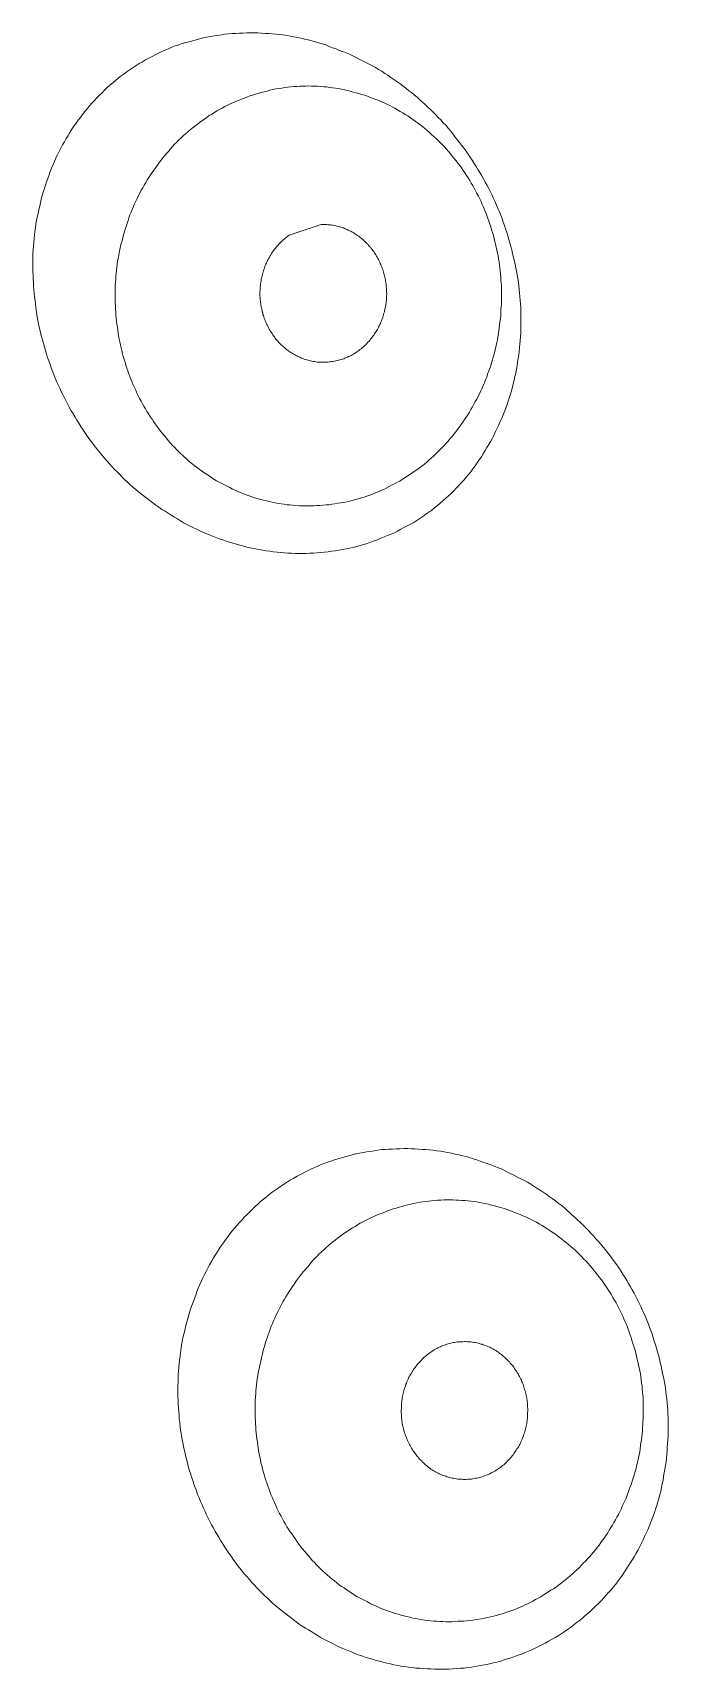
# Model space of a CAD drawing. Extents: x -5208 to -4788, y -2139 to -1842.
# Drawn here: x -4997.1 to -4992.46, y -2039.41 to -2027.47 of the extents above; entities that cross this region are included whole.
import ezdxf

# ---------------------------------------------------------------- set-up
doc = ezdxf.new("R2010")
doc.units = 0
doc.header["$LTSCALE"] = 7
doc.layers.add('Trimetric', color=7, linetype='CONTINUOUS')

msp = doc.modelspace()

# ---------------------------------------------------------------- linework, layer by layer
at = {"layer": 'Trimetric', "color": 0, "linetype": 'Continuous', "lineweight": 18}
for points in [[(-4995.669, -2027.477), (-4995.643, -2027.476), (-4995.616, -2027.474), (-4995.589, -2027.473), (-4995.563, -2027.472), (-4995.536, -2027.471), (-4995.51, -2027.47), (-4995.483, -2027.47), (-4995.456, -2027.471), (-4995.43, -2027.473), (-4995.403, -2027.474), (-4995.377, -2027.476), (-4995.35, -2027.478), (-4995.324, -2027.479), (-4995.297, -2027.483), (-4995.271, -2027.486), (-4995.244, -2027.49), (-4995.218, -2027.494), (-4995.192, -2027.499), (-4995.166, -2027.505), (-4995.14, -2027.51), (-4995.114, -2027.516), (-4995.088, -2027.522), (-4995.062, -2027.529), (-4995.036, -2027.536), (-4995.011, -2027.543), (-4994.985, -2027.551), (-4994.96, -2027.559), (-4994.935, -2027.569), (-4994.91, -2027.579), (-4994.885, -2027.588), (-4994.861, -2027.598), (-4994.836, -2027.607), (-4994.811, -2027.617), (-4994.786, -2027.627), (-4994.762, -2027.639), (-4994.739, -2027.651), (-4994.715, -2027.663), (-4994.691, -2027.675), (-4994.667, -2027.686), (-4994.643, -2027.698), (-4994.62, -2027.711), (-4994.597, -2027.724), (-4994.574, -2027.738), (-4994.551, -2027.751), (-4994.528, -2027.766), (-4994.506, -2027.78), (-4994.484, -2027.795), (-4994.462, -2027.81), (-4994.44, -2027.826), (-4994.419, -2027.841), (-4994.397, -2027.857), (-4994.376, -2027.873), (-4994.355, -2027.89), (-4994.334, -2027.906), (-4994.314, -2027.923), (-4994.293, -2027.94), (-4994.273, -2027.958), (-4994.253, -2027.975), (-4994.234, -2027.993), (-4994.214, -2028.012), (-4994.195, -2028.03), (-4994.176, -2028.049), (-4994.157, -2028.068), (-4994.139, -2028.087), (-4994.12, -2028.106), (-4994.102, -2028.126), (-4994.084, -2028.145), (-4994.067, -2028.166), (-4994.05, -2028.186), (-4994.033, -2028.207), (-4994.017, -2028.228), (-4994.001, -2028.249), (-4993.984, -2028.27), (-4993.968, -2028.291), (-4993.952, -2028.312), (-4993.935, -2028.333), (-4993.921, -2028.356), (-4993.906, -2028.378), (-4993.892, -2028.4), (-4993.877, -2028.423), (-4993.863, -2028.445), (-4993.849, -2028.467), (-4993.834, -2028.49), (-4993.821, -2028.513), (-4993.808, -2028.536), (-4993.795, -2028.559), (-4993.782, -2028.583), (-4993.77, -2028.607), (-4993.758, -2028.63), (-4993.746, -2028.654), (-4993.735, -2028.678), (-4993.724, -2028.703), (-4993.713, -2028.727), (-4993.703, -2028.751), (-4993.692, -2028.776), (-4993.683, -2028.801), (-4993.673, -2028.826), (-4993.664, -2028.851), (-4993.656, -2028.876), (-4993.648, -2028.901), (-4993.639, -2028.927), (-4993.631, -2028.952), (-4993.623, -2028.977), (-4993.615, -2029.003), (-4993.608, -2029.028), (-4993.602, -2029.054), (-4993.596, -2029.08), (-4993.59, -2029.106), (-4993.584, -2029.132), (-4993.578, -2029.158), (-4993.572, -2029.184), (-4993.567, -2029.21), (-4993.562, -2029.236), (-4993.558, -2029.263), (-4993.554, -2029.289), (-4993.551, -2029.316), (-4993.547, -2029.342), (-4993.545, -2029.369), (-4993.542, -2029.395), (-4993.54, -2029.422), (-4993.539, -2029.448), (-4993.537, -2029.475), (-4993.536, -2029.501), (-4993.535, -2029.528), (-4993.535, -2029.555), (-4993.535, -2029.581), (-4993.536, -2029.608), (-4993.536, -2029.635), (-4993.537, -2029.661), (-4993.539, -2029.688), (-4993.54, -2029.714), (-4993.542, -2029.741), (-4993.545, -2029.767), (-4993.548, -2029.794), (-4993.551, -2029.82), (-4993.555, -2029.847), (-4993.559, -2029.873), (-4993.563, -2029.899), (-4993.568, -2029.926), (-4993.573, -2029.952), (-4993.579, -2029.978), (-4993.584, -2030.004), (-4993.591, -2030.03), (-4993.597, -2030.055), (-4993.604, -2030.081), (-4993.612, -2030.107), (-4993.62, -2030.132), (-4993.628, -2030.157), (-4993.636, -2030.183), (-4993.646, -2030.208), (-4993.655, -2030.233), (-4993.664, -2030.258), (-4993.675, -2030.282), (-4993.686, -2030.306), (-4993.697, -2030.33), (-4993.709, -2030.355), (-4993.72, -2030.379), (-4993.731, -2030.403), (-4993.743, -2030.427), (-4993.756, -2030.45), (-4993.77, -2030.473), (-4993.784, -2030.495), (-4993.797, -2030.518), (-4993.811, -2030.541), (-4993.824, -2030.564), (-4993.839, -2030.586), (-4993.854, -2030.608), (-4993.87, -2030.63), (-4993.886, -2030.651), (-4993.902, -2030.672), (-4993.919, -2030.693), (-4993.936, -2030.713), (-4993.953, -2030.733), (-4993.971, -2030.753), (-4993.989, -2030.773), (-4994.007, -2030.792), (-4994.026, -2030.811), (-4994.045, -2030.83), (-4994.064, -2030.849), (-4994.084, -2030.866), (-4994.104, -2030.884), (-4994.124, -2030.902), (-4994.145, -2030.919), (-4994.165, -2030.935), (-4994.186, -2030.952), (-4994.207, -2030.968), (-4994.229, -2030.983), (-4994.251, -2030.999), (-4994.273, -2031.013), (-4994.295, -2031.028), (-4994.318, -2031.042), (-4994.341, -2031.055), (-4994.365, -2031.067), (-4994.389, -2031.08), (-4994.412, -2031.092), (-4994.436, -2031.105), (-4994.459, -2031.117), (-4994.483, -2031.128), (-4994.508, -2031.138), (-4994.533, -2031.148), (-4994.557, -2031.158), (-4994.582, -2031.168), (-4994.607, -2031.177), (-4994.632, -2031.187), (-4994.657, -2031.195), (-4994.683, -2031.203), (-4994.708, -2031.211), (-4994.734, -2031.217), (-4994.76, -2031.224), (-4994.786, -2031.23), (-4994.812, -2031.235), (-4994.838, -2031.24), (-4994.864, -2031.245), (-4994.89, -2031.25), (-4994.917, -2031.253), (-4994.943, -2031.257), (-4994.97, -2031.26), (-4994.996, -2031.262), (-4995.023, -2031.264), (-4995.049, -2031.266), (-4995.076, -2031.267), (-4995.103, -2031.268), (-4995.129, -2031.268), (-4995.156, -2031.269), (-4995.182, -2031.268), (-4995.209, -2031.267), (-4995.236, -2031.266), (-4995.262, -2031.264), (-4995.289, -2031.262), (-4995.315, -2031.259), (-4995.342, -2031.256), (-4995.368, -2031.253), (-4995.395, -2031.249), (-4995.421, -2031.245), (-4995.447, -2031.24), (-4995.473, -2031.235), (-4995.499, -2031.23), (-4995.525, -2031.224), (-4995.551, -2031.217), (-4995.577, -2031.211), (-4995.603, -2031.204), (-4995.628, -2031.197), (-4995.654, -2031.189), (-4995.679, -2031.181), (-4995.704, -2031.172), (-4995.73, -2031.164), (-4995.755, -2031.155), (-4995.78, -2031.145), (-4995.804, -2031.135), (-4995.829, -2031.125), (-4995.853, -2031.115), (-4995.878, -2031.104), (-4995.902, -2031.092), (-4995.926, -2031.081), (-4995.95, -2031.069), (-4995.973, -2031.057), (-4995.997, -2031.044), (-4996.02, -2031.031), (-4996.043, -2031.017), (-4996.065, -2031.003), (-4996.088, -2030.989), (-4996.111, -2030.975), (-4996.133, -2030.961), (-4996.156, -2030.947), (-4996.178, -2030.932), (-4996.199, -2030.916), (-4996.221, -2030.9), (-4996.242, -2030.884), (-4996.263, -2030.868), (-4996.284, -2030.852), (-4996.305, -2030.836), (-4996.326, -2030.819), (-4996.347, -2030.802), (-4996.367, -2030.784), (-4996.387, -2030.767), (-4996.406, -2030.749), (-4996.426, -2030.731), (-4996.445, -2030.712), (-4996.464, -2030.693), (-4996.482, -2030.674), (-4996.501, -2030.655), (-4996.519, -2030.636), (-4996.537, -2030.616), (-4996.555, -2030.596), (-4996.572, -2030.576), (-4996.59, -2030.556), (-4996.607, -2030.535), (-4996.623, -2030.514), (-4996.64, -2030.494), (-4996.656, -2030.473), (-4996.672, -2030.451), (-4996.688, -2030.43), (-4996.703, -2030.408), (-4996.718, -2030.386), (-4996.733, -2030.364), (-4996.748, -2030.342), (-4996.762, -2030.319), (-4996.776, -2030.297), (-4996.79, -2030.274), (-4996.804, -2030.251), (-4996.817, -2030.228), (-4996.83, -2030.205), (-4996.843, -2030.181), (-4996.855, -2030.158), (-4996.867, -2030.134), (-4996.879, -2030.11), (-4996.891, -2030.086), (-4996.902, -2030.062), (-4996.913, -2030.038), (-4996.924, -2030.013), (-4996.934, -2029.989), (-4996.944, -2029.964), (-4996.954, -2029.939), (-4996.963, -2029.914), (-4996.972, -2029.889), (-4996.981, -2029.864), (-4996.99, -2029.839), (-4996.998, -2029.814), (-4997.006, -2029.788), (-4997.014, -2029.763), (-4997.021, -2029.737), (-4997.028, -2029.711), (-4997.035, -2029.686), (-4997.041, -2029.66), (-4997.047, -2029.634), (-4997.053, -2029.608), (-4997.058, -2029.582), (-4997.063, -2029.556), (-4997.068, -2029.529), (-4997.071, -2029.503), (-4997.075, -2029.477), (-4997.078, -2029.45), (-4997.082, -2029.424), (-4997.086, -2029.397), (-4997.089, -2029.371), (-4997.091, -2029.344), (-4997.093, -2029.318), (-4997.094, -2029.291), (-4997.095, -2029.265), (-4997.096, -2029.238), (-4997.098, -2029.211), (-4997.099, -2029.185), (-4997.099, -2029.158), (-4997.098, -2029.131), (-4997.098, -2029.105), (-4997.097, -2029.078), (-4997.095, -2029.052), (-4997.093, -2029.025), (-4997.091, -2028.999), (-4997.089, -2028.972), (-4997.086, -2028.945), (-4997.083, -2028.919), (-4997.079, -2028.893), (-4997.075, -2028.866), (-4997.071, -2028.84), (-4997.066, -2028.814), (-4997.06, -2028.788), (-4997.054, -2028.762), (-4997.048, -2028.736), (-4997.042, -2028.71), (-4997.036, -2028.684), (-4997.029, -2028.658), (-4997.022, -2028.633), (-4997.014, -2028.607), (-4997.005, -2028.582), (-4996.997, -2028.557), (-4996.988, -2028.532), (-4996.979, -2028.507), (-4996.971, -2028.481), (-4996.961, -2028.457), (-4996.95, -2028.432), (-4996.94, -2028.408), (-4996.929, -2028.383), (-4996.917, -2028.36), (-4996.905, -2028.336), (-4996.893, -2028.312), (-4996.881, -2028.288), (-4996.868, -2028.265), (-4996.855, -2028.242), (-4996.841, -2028.219), (-4996.827, -2028.197), (-4996.813, -2028.174), (-4996.798, -2028.152), (-4996.782, -2028.13), (-4996.767, -2028.108), (-4996.751, -2028.087), (-4996.735, -2028.066), (-4996.718, -2028.045), (-4996.702, -2028.024), (-4996.684, -2028.004), (-4996.667, -2027.984), (-4996.649, -2027.964), (-4996.631, -2027.945), (-4996.612, -2027.926), (-4996.593, -2027.907), (-4996.574, -2027.888), (-4996.555, -2027.87), (-4996.535, -2027.852), (-4996.515, -2027.835), (-4996.495, -2027.818), (-4996.474, -2027.801), (-4996.453, -2027.785), (-4996.431, -2027.769), (-4996.41, -2027.753), (-4996.388, -2027.738), (-4996.366, -2027.723), (-4996.343, -2027.709), (-4996.321, -2027.694), (-4996.298, -2027.681), (-4996.275, -2027.668), (-4996.252, -2027.654), (-4996.228, -2027.642), (-4996.204, -2027.63), (-4996.18, -2027.618), (-4996.156, -2027.607), (-4996.132, -2027.596), (-4996.107, -2027.586), (-4996.083, -2027.576), (-4996.058, -2027.566), (-4996.033, -2027.557), (-4996.008, -2027.549), (-4995.982, -2027.542), (-4995.956, -2027.535), (-4995.93, -2027.528), (-4995.905, -2027.521), (-4995.879, -2027.514), (-4995.853, -2027.507), (-4995.827, -2027.501), (-4995.801, -2027.497), (-4995.775, -2027.493), (-4995.748, -2027.489), (-4995.722, -2027.485), (-4995.696, -2027.481)], [(-4995.089, -2030.922), (-4995.111, -2030.922), (-4995.133, -2030.921), (-4995.155, -2030.92), (-4995.177, -2030.919), (-4995.199, -2030.917), (-4995.221, -2030.915), (-4995.242, -2030.913), (-4995.264, -2030.91), (-4995.286, -2030.907), (-4995.307, -2030.903), (-4995.329, -2030.899), (-4995.35, -2030.895), (-4995.372, -2030.89), (-4995.393, -2030.885), (-4995.414, -2030.88), (-4995.436, -2030.875), (-4995.457, -2030.868), (-4995.478, -2030.862), (-4995.499, -2030.856), (-4995.519, -2030.848), (-4995.54, -2030.841), (-4995.56, -2030.833), (-4995.581, -2030.825), (-4995.601, -2030.817), (-4995.621, -2030.808), (-4995.641, -2030.799), (-4995.66, -2030.788), (-4995.68, -2030.778), (-4995.699, -2030.768), (-4995.719, -2030.758), (-4995.738, -2030.748), (-4995.757, -2030.738), (-4995.776, -2030.726), (-4995.794, -2030.714), (-4995.812, -2030.702), (-4995.831, -2030.69), (-4995.849, -2030.678), (-4995.868, -2030.666), (-4995.885, -2030.653), (-4995.903, -2030.64), (-4995.92, -2030.626), (-4995.937, -2030.613), (-4995.954, -2030.599), (-4995.971, -2030.584), (-4995.987, -2030.57), (-4996.003, -2030.555), (-4996.019, -2030.54), (-4996.035, -2030.525), (-4996.05, -2030.509), (-4996.065, -2030.493), (-4996.081, -2030.478), (-4996.095, -2030.461), (-4996.109, -2030.444), (-4996.123, -2030.427), (-4996.137, -2030.411), (-4996.151, -2030.394), (-4996.165, -2030.377), (-4996.179, -2030.36), (-4996.191, -2030.342), (-4996.204, -2030.324), (-4996.216, -2030.306), (-4996.228, -2030.288), (-4996.241, -2030.269), (-4996.253, -2030.251), (-4996.265, -2030.233), (-4996.276, -2030.214), (-4996.287, -2030.195), (-4996.298, -2030.176), (-4996.308, -2030.157), (-4996.319, -2030.137), (-4996.328, -2030.118), (-4996.338, -2030.098), (-4996.347, -2030.078), (-4996.356, -2030.058), (-4996.365, -2030.038), (-4996.374, -2030.018), (-4996.382, -2029.998), (-4996.39, -2029.977), (-4996.398, -2029.957), (-4996.405, -2029.936), (-4996.412, -2029.916), (-4996.419, -2029.895), (-4996.425, -2029.874), (-4996.432, -2029.853), (-4996.438, -2029.832), (-4996.444, -2029.811), (-4996.449, -2029.789), (-4996.454, -2029.768), (-4996.459, -2029.747), (-4996.464, -2029.725), (-4996.468, -2029.704), (-4996.472, -2029.682), (-4996.475, -2029.66), (-4996.478, -2029.639), (-4996.481, -2029.617), (-4996.484, -2029.595), (-4996.487, -2029.574), (-4996.49, -2029.552), (-4996.492, -2029.53), (-4996.493, -2029.508), (-4996.494, -2029.486), (-4996.495, -2029.464), (-4996.496, -2029.443), (-4996.497, -2029.421), (-4996.498, -2029.399), (-4996.498, -2029.377), (-4996.497, -2029.355), (-4996.497, -2029.333), (-4996.496, -2029.311), (-4996.495, -2029.289), (-4996.493, -2029.267), (-4996.492, -2029.246), (-4996.49, -2029.224), (-4996.487, -2029.202), (-4996.485, -2029.18), (-4996.482, -2029.158), (-4996.479, -2029.137), (-4996.475, -2029.115), (-4996.471, -2029.094), (-4996.467, -2029.072), (-4996.462, -2029.051), (-4996.457, -2029.029), (-4996.452, -2029.008), (-4996.447, -2028.987), (-4996.442, -2028.965), (-4996.437, -2028.944), (-4996.43, -2028.923), (-4996.423, -2028.902), (-4996.416, -2028.882), (-4996.409, -2028.861), (-4996.403, -2028.84), (-4996.396, -2028.819), (-4996.389, -2028.799), (-4996.38, -2028.778), (-4996.372, -2028.758), (-4996.364, -2028.738), (-4996.355, -2028.718), (-4996.346, -2028.698), (-4996.336, -2028.678), (-4996.326, -2028.658), (-4996.316, -2028.639), (-4996.306, -2028.619), (-4996.296, -2028.6), (-4996.285, -2028.581), (-4996.274, -2028.562), (-4996.263, -2028.543), (-4996.251, -2028.525), (-4996.238, -2028.507), (-4996.226, -2028.489), (-4996.214, -2028.471), (-4996.201, -2028.453), (-4996.189, -2028.435), (-4996.176, -2028.417), (-4996.162, -2028.4), (-4996.148, -2028.383), (-4996.134, -2028.366), (-4996.12, -2028.349), (-4996.106, -2028.333), (-4996.092, -2028.316), (-4996.078, -2028.299), (-4996.063, -2028.283), (-4996.047, -2028.268), (-4996.032, -2028.252), (-4996.016, -2028.237), (-4996, -2028.222), (-4995.984, -2028.207), (-4995.967, -2028.193), (-4995.95, -2028.179), (-4995.934, -2028.165), (-4995.916, -2028.151), (-4995.899, -2028.138), (-4995.882, -2028.125), (-4995.864, -2028.112), (-4995.846, -2028.099), (-4995.828, -2028.087), (-4995.81, -2028.074), (-4995.791, -2028.063), (-4995.772, -2028.052), (-4995.754, -2028.04), (-4995.735, -2028.029), (-4995.715, -2028.019), (-4995.696, -2028.008), (-4995.677, -2027.998), (-4995.657, -2027.989), (-4995.637, -2027.98), (-4995.617, -2027.971), (-4995.596, -2027.963), (-4995.576, -2027.955), (-4995.556, -2027.947), (-4995.535, -2027.939), (-4995.515, -2027.931), (-4995.494, -2027.924), (-4995.473, -2027.918), (-4995.452, -2027.912), (-4995.431, -2027.906), (-4995.41, -2027.901), (-4995.388, -2027.895), (-4995.367, -2027.889), (-4995.346, -2027.884), (-4995.324, -2027.88), (-4995.303, -2027.876), (-4995.281, -2027.873), (-4995.259, -2027.87), (-4995.238, -2027.867), (-4995.216, -2027.865), (-4995.194, -2027.863), (-4995.172, -2027.861), (-4995.15, -2027.86), (-4995.128, -2027.859), (-4995.107, -2027.859), (-4995.085, -2027.858), (-4995.063, -2027.859), (-4995.041, -2027.86), (-4995.019, -2027.86), (-4994.997, -2027.862), (-4994.975, -2027.864), (-4994.953, -2027.865), (-4994.932, -2027.868), (-4994.91, -2027.871), (-4994.888, -2027.874), (-4994.867, -2027.877), (-4994.845, -2027.881), (-4994.824, -2027.886), (-4994.802, -2027.89), (-4994.781, -2027.896), (-4994.76, -2027.902), (-4994.739, -2027.908), (-4994.718, -2027.914), (-4994.697, -2027.919), (-4994.675, -2027.925), (-4994.655, -2027.933), (-4994.635, -2027.941), (-4994.614, -2027.949), (-4994.594, -2027.957), (-4994.573, -2027.965), (-4994.553, -2027.973), (-4994.533, -2027.982), (-4994.513, -2027.991), (-4994.493, -2028.001), (-4994.474, -2028.011), (-4994.455, -2028.021), (-4994.435, -2028.032), (-4994.416, -2028.043), (-4994.398, -2028.054), (-4994.379, -2028.066), (-4994.36, -2028.077), (-4994.342, -2028.09), (-4994.324, -2028.102), (-4994.306, -2028.115), (-4994.289, -2028.128), (-4994.271, -2028.141), (-4994.254, -2028.154), (-4994.237, -2028.168), (-4994.22, -2028.182), (-4994.204, -2028.196), (-4994.187, -2028.211), (-4994.171, -2028.226), (-4994.155, -2028.241), (-4994.139, -2028.256), (-4994.124, -2028.271), (-4994.108, -2028.287), (-4994.093, -2028.303), (-4994.079, -2028.319), (-4994.064, -2028.336), (-4994.05, -2028.352), (-4994.036, -2028.369), (-4994.022, -2028.386), (-4994.008, -2028.403), (-4993.995, -2028.421), (-4993.982, -2028.438), (-4993.969, -2028.456), (-4993.957, -2028.474), (-4993.944, -2028.492), (-4993.932, -2028.511), (-4993.921, -2028.529), (-4993.909, -2028.548), (-4993.898, -2028.567), (-4993.887, -2028.585), (-4993.876, -2028.604), (-4993.866, -2028.624), (-4993.856, -2028.643), (-4993.846, -2028.663), (-4993.836, -2028.682), (-4993.826, -2028.702), (-4993.817, -2028.722), (-4993.809, -2028.742), (-4993.8, -2028.762), (-4993.792, -2028.783), (-4993.784, -2028.803), (-4993.777, -2028.824), (-4993.77, -2028.845), (-4993.763, -2028.865), (-4993.756, -2028.886), (-4993.75, -2028.907), (-4993.743, -2028.928), (-4993.736, -2028.949), (-4993.731, -2028.97), (-4993.726, -2028.992), (-4993.721, -2029.013), (-4993.716, -2029.034), (-4993.711, -2029.056), (-4993.707, -2029.077), (-4993.702, -2029.098), (-4993.698, -2029.12), (-4993.695, -2029.142), (-4993.692, -2029.163), (-4993.689, -2029.185), (-4993.686, -2029.207), (-4993.684, -2029.229), (-4993.682, -2029.25), (-4993.681, -2029.272), (-4993.679, -2029.294), (-4993.678, -2029.316), (-4993.677, -2029.338), (-4993.677, -2029.36), (-4993.676, -2029.382), (-4993.676, -2029.404), (-4993.677, -2029.426), (-4993.678, -2029.447), (-4993.68, -2029.469), (-4993.681, -2029.491), (-4993.682, -2029.513), (-4993.683, -2029.535), (-4993.685, -2029.557), (-4993.688, -2029.578), (-4993.691, -2029.6), (-4993.694, -2029.622), (-4993.697, -2029.644), (-4993.7, -2029.665), (-4993.703, -2029.687), (-4993.707, -2029.709), (-4993.711, -2029.73), (-4993.716, -2029.751), (-4993.721, -2029.773), (-4993.726, -2029.794), (-4993.731, -2029.815), (-4993.737, -2029.836), (-4993.743, -2029.857), (-4993.75, -2029.878), (-4993.756, -2029.899), (-4993.763, -2029.92), (-4993.771, -2029.941), (-4993.778, -2029.961), (-4993.785, -2029.982), (-4993.794, -2030.002), (-4993.802, -2030.023), (-4993.81, -2030.043), (-4993.819, -2030.063), (-4993.829, -2030.083), (-4993.838, -2030.103), (-4993.847, -2030.122), (-4993.857, -2030.142), (-4993.868, -2030.161), (-4993.878, -2030.18), (-4993.889, -2030.2), (-4993.9, -2030.218), (-4993.911, -2030.237), (-4993.923, -2030.256), (-4993.935, -2030.274), (-4993.947, -2030.292), (-4993.959, -2030.311), (-4993.972, -2030.328), (-4993.985, -2030.346), (-4993.997, -2030.364), (-4994.011, -2030.381), (-4994.025, -2030.398), (-4994.038, -2030.415), (-4994.053, -2030.432), (-4994.067, -2030.449), (-4994.082, -2030.465), (-4994.096, -2030.481), (-4994.112, -2030.497), (-4994.127, -2030.513), (-4994.142, -2030.528), (-4994.158, -2030.543), (-4994.174, -2030.558), (-4994.19, -2030.573), (-4994.207, -2030.588), (-4994.223, -2030.602), (-4994.24, -2030.616), (-4994.257, -2030.629), (-4994.275, -2030.643), (-4994.292, -2030.656), (-4994.31, -2030.669), (-4994.328, -2030.681), (-4994.347, -2030.693), (-4994.365, -2030.705), (-4994.384, -2030.717), (-4994.402, -2030.728), (-4994.42, -2030.74), (-4994.44, -2030.751), (-4994.459, -2030.761), (-4994.479, -2030.771), (-4994.498, -2030.781), (-4994.518, -2030.791), (-4994.537, -2030.801), (-4994.557, -2030.81), (-4994.577, -2030.819), (-4994.597, -2030.827), (-4994.618, -2030.835), (-4994.638, -2030.843), (-4994.659, -2030.85), (-4994.68, -2030.857), (-4994.701, -2030.863), (-4994.722, -2030.87), (-4994.743, -2030.876), (-4994.764, -2030.881), (-4994.785, -2030.886), (-4994.806, -2030.891), (-4994.828, -2030.896), (-4994.85, -2030.899), (-4994.871, -2030.902), (-4994.893, -2030.906), (-4994.915, -2030.909), (-4994.936, -2030.913), (-4994.958, -2030.915), (-4994.98, -2030.917), (-4995.002, -2030.918), (-4995.024, -2030.919), (-4995.045, -2030.92), (-4995.067, -2030.921)], [(-4994.553, -2035.618), (-4994.526, -2035.617), (-4994.499, -2035.615), (-4994.472, -2035.614), (-4994.445, -2035.613), (-4994.418, -2035.611), (-4994.391, -2035.61), (-4994.364, -2035.61), (-4994.337, -2035.612), (-4994.31, -2035.613), (-4994.283, -2035.615), (-4994.256, -2035.616), (-4994.229, -2035.618), (-4994.202, -2035.619), (-4994.175, -2035.623), (-4994.148, -2035.626), (-4994.121, -2035.63), (-4994.095, -2035.634), (-4994.068, -2035.639), (-4994.041, -2035.644), (-4994.015, -2035.65), (-4993.988, -2035.656), (-4993.962, -2035.662), (-4993.936, -2035.669), (-4993.91, -2035.676), (-4993.884, -2035.684), (-4993.858, -2035.692), (-4993.832, -2035.701), (-4993.807, -2035.711), (-4993.782, -2035.72), (-4993.756, -2035.73), (-4993.731, -2035.739), (-4993.706, -2035.749), (-4993.68, -2035.758), (-4993.656, -2035.77), (-4993.632, -2035.782), (-4993.608, -2035.794), (-4993.583, -2035.806), (-4993.559, -2035.818), (-4993.535, -2035.83), (-4993.511, -2035.843), (-4993.487, -2035.856), (-4993.464, -2035.87), (-4993.441, -2035.884), (-4993.418, -2035.898), (-4993.395, -2035.913), (-4993.372, -2035.928), (-4993.35, -2035.943), (-4993.328, -2035.959), (-4993.306, -2035.975), (-4993.284, -2035.991), (-4993.263, -2036.008), (-4993.242, -2036.024), (-4993.22, -2036.041), (-4993.2, -2036.059), (-4993.18, -2036.077), (-4993.16, -2036.095), (-4993.14, -2036.114), (-4993.12, -2036.132), (-4993.1, -2036.15), (-4993.08, -2036.168), (-4993.061, -2036.188), (-4993.043, -2036.208), (-4993.025, -2036.228), (-4993.006, -2036.248), (-4992.988, -2036.268), (-4992.97, -2036.288), (-4992.952, -2036.308), (-4992.934, -2036.329), (-4992.917, -2036.35), (-4992.901, -2036.371), (-4992.884, -2036.392), (-4992.868, -2036.414), (-4992.852, -2036.436), (-4992.836, -2036.458), (-4992.821, -2036.481), (-4992.806, -2036.503), (-4992.792, -2036.526), (-4992.777, -2036.549), (-4992.763, -2036.572), (-4992.749, -2036.595), (-4992.735, -2036.618), (-4992.722, -2036.642), (-4992.709, -2036.666), (-4992.697, -2036.69), (-4992.684, -2036.714), (-4992.672, -2036.738), (-4992.661, -2036.763), (-4992.649, -2036.787), (-4992.638, -2036.812), (-4992.627, -2036.837), (-4992.617, -2036.862), (-4992.607, -2036.887), (-4992.597, -2036.912), (-4992.587, -2036.937), (-4992.578, -2036.963), (-4992.57, -2036.989), (-4992.562, -2037.015), (-4992.554, -2037.041), (-4992.546, -2037.066), (-4992.538, -2037.092), (-4992.531, -2037.118), (-4992.523, -2037.144), (-4992.518, -2037.171), (-4992.512, -2037.197), (-4992.506, -2037.224), (-4992.501, -2037.25), (-4992.495, -2037.277), (-4992.49, -2037.303), (-4992.485, -2037.33), (-4992.481, -2037.357), (-4992.477, -2037.383), (-4992.474, -2037.41), (-4992.471, -2037.437), (-4992.468, -2037.464), (-4992.466, -2037.491), (-4992.464, -2037.518), (-4992.462, -2037.545), (-4992.461, -2037.572), (-4992.46, -2037.599), (-4992.46, -2037.626), (-4992.46, -2037.653), (-4992.46, -2037.681), (-4992.461, -2037.708), (-4992.463, -2037.735), (-4992.465, -2037.762), (-4992.467, -2037.789), (-4992.468, -2037.816), (-4992.47, -2037.843), (-4992.472, -2037.87), (-4992.476, -2037.896), (-4992.481, -2037.923), (-4992.485, -2037.95), (-4992.489, -2037.977), (-4992.494, -2038.003), (-4992.498, -2038.03), (-4992.503, -2038.057), (-4992.509, -2038.083), (-4992.515, -2038.109), (-4992.522, -2038.136), (-4992.529, -2038.162), (-4992.536, -2038.188), (-4992.544, -2038.214), (-4992.552, -2038.24), (-4992.561, -2038.265), (-4992.57, -2038.291), (-4992.579, -2038.316), (-4992.589, -2038.341), (-4992.599, -2038.367), (-4992.609, -2038.392), (-4992.621, -2038.416), (-4992.632, -2038.44), (-4992.644, -2038.465), (-4992.656, -2038.489), (-4992.668, -2038.513), (-4992.68, -2038.538), (-4992.693, -2038.562), (-4992.707, -2038.585), (-4992.721, -2038.608), (-4992.736, -2038.631), (-4992.75, -2038.653), (-4992.765, -2038.676), (-4992.779, -2038.699), (-4992.794, -2038.722), (-4992.81, -2038.744), (-4992.826, -2038.765), (-4992.843, -2038.787), (-4992.86, -2038.808), (-4992.877, -2038.829), (-4992.895, -2038.849), (-4992.913, -2038.869), (-4992.931, -2038.889), (-4992.95, -2038.909), (-4992.969, -2038.928), (-4992.988, -2038.947), (-4993.007, -2038.966), (-4993.027, -2038.985), (-4993.048, -2039.002), (-4993.068, -2039.02), (-4993.089, -2039.038), (-4993.11, -2039.055), (-4993.131, -2039.071), (-4993.152, -2039.088), (-4993.174, -2039.104), (-4993.196, -2039.12), (-4993.219, -2039.135), (-4993.241, -2039.15), (-4993.264, -2039.164), (-4993.287, -2039.179), (-4993.311, -2039.192), (-4993.335, -2039.205), (-4993.358, -2039.218), (-4993.382, -2039.231), (-4993.407, -2039.243), (-4993.431, -2039.255), (-4993.455, -2039.266), (-4993.48, -2039.277), (-4993.505, -2039.287), (-4993.53, -2039.298), (-4993.556, -2039.307), (-4993.581, -2039.316), (-4993.607, -2039.325), (-4993.632, -2039.333), (-4993.658, -2039.341), (-4993.684, -2039.349), (-4993.71, -2039.356), (-4993.737, -2039.362), (-4993.763, -2039.369), (-4993.79, -2039.375), (-4993.816, -2039.379), (-4993.843, -2039.384), (-4993.869, -2039.389), (-4993.896, -2039.393), (-4993.923, -2039.396), (-4993.95, -2039.4), (-4993.977, -2039.402), (-4994.004, -2039.404), (-4994.031, -2039.406), (-4994.058, -2039.408), (-4994.085, -2039.408), (-4994.112, -2039.409), (-4994.139, -2039.409), (-4994.166, -2039.408), (-4994.193, -2039.407), (-4994.22, -2039.407), (-4994.247, -2039.404), (-4994.274, -2039.402), (-4994.301, -2039.4), (-4994.328, -2039.397), (-4994.355, -2039.394), (-4994.382, -2039.39), (-4994.409, -2039.386), (-4994.435, -2039.381), (-4994.462, -2039.376), (-4994.488, -2039.37), (-4994.515, -2039.364), (-4994.541, -2039.358), (-4994.567, -2039.351), (-4994.593, -2039.344), (-4994.619, -2039.336), (-4994.645, -2039.329), (-4994.671, -2039.32), (-4994.697, -2039.312), (-4994.722, -2039.303), (-4994.748, -2039.294), (-4994.773, -2039.283), (-4994.798, -2039.273), (-4994.823, -2039.263), (-4994.848, -2039.252), (-4994.873, -2039.241), (-4994.897, -2039.229), (-4994.921, -2039.217), (-4994.945, -2039.205), (-4994.969, -2039.192), (-4994.993, -2039.179), (-4995.016, -2039.165), (-4995.039, -2039.151), (-4995.062, -2039.137), (-4995.085, -2039.122), (-4995.108, -2039.108), (-4995.131, -2039.094), (-4995.154, -2039.079), (-4995.175, -2039.063), (-4995.197, -2039.046), (-4995.219, -2039.03), (-4995.24, -2039.014), (-4995.262, -2038.997), (-4995.283, -2038.981), (-4995.304, -2038.964), (-4995.325, -2038.946), (-4995.345, -2038.928), (-4995.365, -2038.91), (-4995.385, -2038.891), (-4995.404, -2038.873), (-4995.424, -2038.854), (-4995.443, -2038.835), (-4995.462, -2038.815), (-4995.48, -2038.795), (-4995.499, -2038.776), (-4995.517, -2038.755), (-4995.534, -2038.735), (-4995.552, -2038.714), (-4995.569, -2038.693), (-4995.586, -2038.672), (-4995.603, -2038.651), (-4995.619, -2038.629), (-4995.635, -2038.607), (-4995.651, -2038.585), (-4995.667, -2038.563), (-4995.682, -2038.541), (-4995.696, -2038.518), (-4995.711, -2038.495), (-4995.726, -2038.473), (-4995.739, -2038.449), (-4995.753, -2038.426), (-4995.767, -2038.403), (-4995.78, -2038.379), (-4995.793, -2038.355), (-4995.806, -2038.331), (-4995.818, -2038.307), (-4995.83, -2038.283), (-4995.841, -2038.258), (-4995.853, -2038.234), (-4995.863, -2038.209), (-4995.874, -2038.184), (-4995.885, -2038.159), (-4995.895, -2038.134), (-4995.904, -2038.108), (-4995.914, -2038.083), (-4995.923, -2038.058), (-4995.931, -2038.032), (-4995.94, -2038.006), (-4995.948, -2037.98), (-4995.956, -2037.954), (-4995.963, -2037.928), (-4995.97, -2037.902), (-4995.977, -2037.876), (-4995.983, -2037.85), (-4995.989, -2037.823), (-4995.995, -2037.797), (-4996, -2037.77), (-4996.005, -2037.744), (-4996.01, -2037.717), (-4996.015, -2037.69), (-4996.019, -2037.664), (-4996.022, -2037.637), (-4996.026, -2037.61), (-4996.029, -2037.583), (-4996.031, -2037.556), (-4996.033, -2037.529), (-4996.035, -2037.502), (-4996.036, -2037.475), (-4996.038, -2037.448), (-4996.039, -2037.421), (-4996.039, -2037.394), (-4996.039, -2037.367), (-4996.039, -2037.34), (-4996.038, -2037.313), (-4996.037, -2037.286), (-4996.036, -2037.259), (-4996.034, -2037.231), (-4996.032, -2037.205), (-4996.029, -2037.178), (-4996.027, -2037.151), (-4996.023, -2037.124), (-4996.02, -2037.097), (-4996.016, -2037.07), (-4996.012, -2037.043), (-4996.007, -2037.017), (-4996.002, -2036.99), (-4995.996, -2036.964), (-4995.989, -2036.937), (-4995.983, -2036.911), (-4995.976, -2036.885), (-4995.969, -2036.859), (-4995.962, -2036.833), (-4995.955, -2036.806), (-4995.947, -2036.781), (-4995.938, -2036.755), (-4995.928, -2036.73), (-4995.919, -2036.704), (-4995.909, -2036.679), (-4995.9, -2036.654), (-4995.891, -2036.628), (-4995.88, -2036.603), (-4995.869, -2036.579), (-4995.857, -2036.554), (-4995.846, -2036.53), (-4995.833, -2036.506), (-4995.821, -2036.482), (-4995.808, -2036.458), (-4995.795, -2036.434), (-4995.781, -2036.411), (-4995.767, -2036.388), (-4995.753, -2036.365), (-4995.738, -2036.342), (-4995.723, -2036.32), (-4995.707, -2036.297), (-4995.691, -2036.276), (-4995.675, -2036.254), (-4995.659, -2036.232), (-4995.642, -2036.211), (-4995.625, -2036.19), (-4995.607, -2036.169), (-4995.589, -2036.149), (-4995.571, -2036.129), (-4995.553, -2036.109), (-4995.534, -2036.09), (-4995.514, -2036.071), (-4995.495, -2036.052), (-4995.475, -2036.033), (-4995.455, -2036.015), (-4995.435, -2035.997), (-4995.414, -2035.98), (-4995.393, -2035.963), (-4995.372, -2035.946), (-4995.351, -2035.929), (-4995.329, -2035.914), (-4995.307, -2035.898), (-4995.284, -2035.882), (-4995.262, -2035.868), (-4995.239, -2035.853), (-4995.216, -2035.839), (-4995.192, -2035.825), (-4995.169, -2035.812), (-4995.145, -2035.799), (-4995.121, -2035.786), (-4995.097, -2035.774), (-4995.073, -2035.762), (-4995.048, -2035.751), (-4995.023, -2035.74), (-4994.998, -2035.729), (-4994.973, -2035.719), (-4994.948, -2035.71), (-4994.922, -2035.701), (-4994.897, -2035.692), (-4994.871, -2035.684), (-4994.845, -2035.677), (-4994.819, -2035.67), (-4994.792, -2035.663), (-4994.766, -2035.656), (-4994.74, -2035.649), (-4994.714, -2035.643), (-4994.687, -2035.639), (-4994.66, -2035.635), (-4994.633, -2035.631), (-4994.607, -2035.626), (-4994.58, -2035.622)], [(-4994.062, -2039.063), (-4994.084, -2039.062), (-4994.106, -2039.061), (-4994.128, -2039.061), (-4994.15, -2039.059), (-4994.172, -2039.057), (-4994.194, -2039.055), (-4994.216, -2039.053), (-4994.238, -2039.05), (-4994.26, -2039.047), (-4994.281, -2039.043), (-4994.303, -2039.039), (-4994.325, -2039.035), (-4994.346, -2039.03), (-4994.368, -2039.025), (-4994.389, -2039.02), (-4994.41, -2039.014), (-4994.431, -2039.008), (-4994.452, -2039.002), (-4994.473, -2038.995), (-4994.494, -2038.988), (-4994.515, -2038.981), (-4994.536, -2038.973), (-4994.556, -2038.965), (-4994.576, -2038.956), (-4994.596, -2038.947), (-4994.616, -2038.938), (-4994.636, -2038.928), (-4994.655, -2038.918), (-4994.675, -2038.907), (-4994.695, -2038.897), (-4994.714, -2038.887), (-4994.733, -2038.877), (-4994.752, -2038.865), (-4994.77, -2038.853), (-4994.789, -2038.841), (-4994.807, -2038.829), (-4994.826, -2038.816), (-4994.844, -2038.804), (-4994.862, -2038.792), (-4994.879, -2038.778), (-4994.897, -2038.765), (-4994.914, -2038.751), (-4994.931, -2038.737), (-4994.947, -2038.722), (-4994.964, -2038.708), (-4994.98, -2038.693), (-4994.996, -2038.678), (-4995.012, -2038.662), (-4995.027, -2038.647), (-4995.043, -2038.631), (-4995.058, -2038.615), (-4995.072, -2038.598), (-4995.086, -2038.581), (-4995.1, -2038.565), (-4995.114, -2038.548), (-4995.129, -2038.531), (-4995.143, -2038.514), (-4995.157, -2038.497), (-4995.169, -2038.479), (-4995.181, -2038.46), (-4995.194, -2038.442), (-4995.206, -2038.424), (-4995.219, -2038.406), (-4995.231, -2038.387), (-4995.243, -2038.369), (-4995.254, -2038.35), (-4995.265, -2038.331), (-4995.276, -2038.312), (-4995.286, -2038.292), (-4995.297, -2038.273), (-4995.306, -2038.253), (-4995.316, -2038.233), (-4995.325, -2038.213), (-4995.334, -2038.193), (-4995.343, -2038.173), (-4995.352, -2038.153), (-4995.36, -2038.133), (-4995.368, -2038.112), (-4995.376, -2038.091), (-4995.383, -2038.071), (-4995.39, -2038.05), (-4995.397, -2038.029), (-4995.404, -2038.008), (-4995.41, -2037.987), (-4995.416, -2037.966), (-4995.422, -2037.945), (-4995.427, -2037.923), (-4995.433, -2037.902), (-4995.437, -2037.88), (-4995.442, -2037.859), (-4995.446, -2037.837), (-4995.45, -2037.816), (-4995.453, -2037.794), (-4995.456, -2037.772), (-4995.459, -2037.75), (-4995.462, -2037.728), (-4995.465, -2037.706), (-4995.468, -2037.685), (-4995.47, -2037.663), (-4995.471, -2037.641), (-4995.472, -2037.619), (-4995.473, -2037.597), (-4995.474, -2037.575), (-4995.475, -2037.553), (-4995.476, -2037.531), (-4995.476, -2037.509), (-4995.475, -2037.487), (-4995.475, -2037.465), (-4995.474, -2037.443), (-4995.473, -2037.421), (-4995.471, -2037.399), (-4995.47, -2037.377), (-4995.468, -2037.355), (-4995.465, -2037.333), (-4995.463, -2037.311), (-4995.46, -2037.289), (-4995.456, -2037.268), (-4995.453, -2037.246), (-4995.449, -2037.224), (-4995.444, -2037.203), (-4995.439, -2037.181), (-4995.434, -2037.16), (-4995.429, -2037.138), (-4995.424, -2037.117), (-4995.419, -2037.095), (-4995.414, -2037.074), (-4995.408, -2037.053), (-4995.401, -2037.032), (-4995.394, -2037.011), (-4995.387, -2036.99), (-4995.38, -2036.97), (-4995.373, -2036.949), (-4995.366, -2036.928), (-4995.358, -2036.907), (-4995.349, -2036.887), (-4995.341, -2036.867), (-4995.332, -2036.847), (-4995.323, -2036.827), (-4995.313, -2036.807), (-4995.303, -2036.787), (-4995.293, -2036.767), (-4995.283, -2036.748), (-4995.273, -2036.729), (-4995.261, -2036.71), (-4995.25, -2036.691), (-4995.239, -2036.672), (-4995.227, -2036.653), (-4995.215, -2036.635), (-4995.202, -2036.617), (-4995.19, -2036.599), (-4995.177, -2036.58), (-4995.165, -2036.562), (-4995.152, -2036.544), (-4995.138, -2036.527), (-4995.124, -2036.51), (-4995.11, -2036.494), (-4995.096, -2036.477), (-4995.082, -2036.46), (-4995.068, -2036.443), (-4995.053, -2036.426), (-4995.038, -2036.41), (-4995.022, -2036.395), (-4995.007, -2036.379), (-4994.991, -2036.364), (-4994.975, -2036.349), (-4994.959, -2036.334), (-4994.942, -2036.32), (-4994.925, -2036.306), (-4994.908, -2036.291), (-4994.891, -2036.278), (-4994.873, -2036.264), (-4994.856, -2036.251), (-4994.838, -2036.238), (-4994.82, -2036.226), (-4994.802, -2036.213), (-4994.784, -2036.201), (-4994.765, -2036.189), (-4994.746, -2036.178), (-4994.727, -2036.166), (-4994.708, -2036.155), (-4994.689, -2036.145), (-4994.669, -2036.135), (-4994.65, -2036.125), (-4994.63, -2036.115), (-4994.61, -2036.106), (-4994.59, -2036.097), (-4994.569, -2036.089), (-4994.549, -2036.081), (-4994.528, -2036.073), (-4994.508, -2036.065), (-4994.487, -2036.057), (-4994.467, -2036.049), (-4994.445, -2036.044), (-4994.424, -2036.038), (-4994.403, -2036.032), (-4994.382, -2036.026), (-4994.36, -2036.021), (-4994.339, -2036.015), (-4994.318, -2036.01), (-4994.296, -2036.006), (-4994.274, -2036.002), (-4994.252, -2035.999), (-4994.231, -2035.996), (-4994.209, -2035.993), (-4994.187, -2035.991), (-4994.165, -2035.989), (-4994.143, -2035.987), (-4994.121, -2035.986), (-4994.099, -2035.985), (-4994.077, -2035.985), (-4994.055, -2035.984), (-4994.033, -2035.985), (-4994.011, -2035.986), (-4993.989, -2035.986), (-4993.967, -2035.988), (-4993.945, -2035.99), (-4993.923, -2035.992), (-4993.901, -2035.994), (-4993.879, -2035.997), (-4993.858, -2036), (-4993.836, -2036.004), (-4993.814, -2036.008), (-4993.793, -2036.012), (-4993.771, -2036.017), (-4993.75, -2036.023), (-4993.729, -2036.028), (-4993.708, -2036.034), (-4993.686, -2036.04), (-4993.665, -2036.046), (-4993.644, -2036.052), (-4993.623, -2036.06), (-4993.603, -2036.068), (-4993.582, -2036.076), (-4993.562, -2036.084), (-4993.541, -2036.092), (-4993.521, -2036.1), (-4993.501, -2036.109), (-4993.481, -2036.118), (-4993.461, -2036.128), (-4993.442, -2036.138), (-4993.422, -2036.148), (-4993.403, -2036.159), (-4993.384, -2036.17), (-4993.365, -2036.182), (-4993.346, -2036.193), (-4993.328, -2036.205), (-4993.31, -2036.217), (-4993.292, -2036.23), (-4993.273, -2036.243), (-4993.256, -2036.256), (-4993.238, -2036.269), (-4993.221, -2036.283), (-4993.204, -2036.296), (-4993.187, -2036.311), (-4993.17, -2036.325), (-4993.154, -2036.339), (-4993.137, -2036.354), (-4993.121, -2036.369), (-4993.105, -2036.385), (-4993.09, -2036.4), (-4993.075, -2036.416), (-4993.06, -2036.432), (-4993.045, -2036.448), (-4993.03, -2036.465), (-4993.016, -2036.482), (-4993.002, -2036.498), (-4992.988, -2036.516), (-4992.974, -2036.533), (-4992.961, -2036.55), (-4992.948, -2036.568), (-4992.935, -2036.586), (-4992.922, -2036.604), (-4992.91, -2036.622), (-4992.898, -2036.641), (-4992.886, -2036.659), (-4992.875, -2036.678), (-4992.864, -2036.697), (-4992.853, -2036.716), (-4992.841, -2036.735), (-4992.831, -2036.755), (-4992.821, -2036.774), (-4992.811, -2036.794), (-4992.801, -2036.813), (-4992.792, -2036.833), (-4992.783, -2036.853), (-4992.774, -2036.874), (-4992.765, -2036.894), (-4992.757, -2036.914), (-4992.749, -2036.935), (-4992.742, -2036.956), (-4992.735, -2036.977), (-4992.728, -2036.997), (-4992.722, -2037.018), (-4992.715, -2037.039), (-4992.708, -2037.06), (-4992.701, -2037.081), (-4992.696, -2037.103), (-4992.691, -2037.124), (-4992.686, -2037.146), (-4992.681, -2037.167), (-4992.677, -2037.189), (-4992.672, -2037.21), (-4992.667, -2037.232), (-4992.663, -2037.253), (-4992.66, -2037.275), (-4992.657, -2037.297), (-4992.654, -2037.319), (-4992.651, -2037.34), (-4992.649, -2037.362), (-4992.647, -2037.384), (-4992.646, -2037.406), (-4992.644, -2037.428), (-4992.643, -2037.45), (-4992.642, -2037.472), (-4992.642, -2037.494), (-4992.642, -2037.516), (-4992.642, -2037.538), (-4992.643, -2037.56), (-4992.644, -2037.582), (-4992.645, -2037.604), (-4992.646, -2037.626), (-4992.647, -2037.648), (-4992.648, -2037.67), (-4992.65, -2037.692), (-4992.653, -2037.714), (-4992.656, -2037.736), (-4992.659, -2037.757), (-4992.662, -2037.779), (-4992.665, -2037.801), (-4992.668, -2037.823), (-4992.672, -2037.845), (-4992.677, -2037.866), (-4992.682, -2037.888), (-4992.686, -2037.909), (-4992.692, -2037.93), (-4992.697, -2037.952), (-4992.703, -2037.973), (-4992.709, -2037.994), (-4992.716, -2038.015), (-4992.722, -2038.036), (-4992.729, -2038.057), (-4992.737, -2038.078), (-4992.744, -2038.098), (-4992.752, -2038.119), (-4992.76, -2038.14), (-4992.768, -2038.16), (-4992.777, -2038.18), (-4992.786, -2038.2), (-4992.795, -2038.22), (-4992.804, -2038.24), (-4992.814, -2038.26), (-4992.824, -2038.28), (-4992.834, -2038.299), (-4992.845, -2038.318), (-4992.856, -2038.338), (-4992.867, -2038.357), (-4992.878, -2038.375), (-4992.89, -2038.394), (-4992.902, -2038.413), (-4992.914, -2038.431), (-4992.926, -2038.449), (-4992.939, -2038.467), (-4992.952, -2038.485), (-4992.965, -2038.503), (-4992.979, -2038.52), (-4992.992, -2038.537), (-4993.006, -2038.554), (-4993.02, -2038.571), (-4993.035, -2038.588), (-4993.05, -2038.604), (-4993.064, -2038.62), (-4993.08, -2038.636), (-4993.095, -2038.652), (-4993.111, -2038.668), (-4993.127, -2038.683), (-4993.143, -2038.698), (-4993.159, -2038.713), (-4993.175, -2038.727), (-4993.192, -2038.742), (-4993.209, -2038.756), (-4993.226, -2038.769), (-4993.244, -2038.783), (-4993.261, -2038.796), (-4993.279, -2038.809), (-4993.298, -2038.821), (-4993.316, -2038.833), (-4993.335, -2038.845), (-4993.353, -2038.857), (-4993.372, -2038.869), (-4993.39, -2038.881), (-4993.409, -2038.891), (-4993.429, -2038.901), (-4993.449, -2038.911), (-4993.468, -2038.921), (-4993.488, -2038.931), (-4993.508, -2038.941), (-4993.527, -2038.95), (-4993.548, -2038.959), (-4993.568, -2038.967), (-4993.588, -2038.976), (-4993.609, -2038.983), (-4993.63, -2038.991), (-4993.651, -2038.998), (-4993.672, -2039.004), (-4993.693, -2039.01), (-4993.714, -2039.016), (-4993.735, -2039.022), (-4993.757, -2039.027), (-4993.778, -2039.032), (-4993.8, -2039.036), (-4993.822, -2039.04), (-4993.843, -2039.043), (-4993.865, -2039.046), (-4993.887, -2039.05), (-4993.909, -2039.053), (-4993.93, -2039.056), (-4993.952, -2039.057), (-4993.974, -2039.058), (-4993.996, -2039.059), (-4994.018, -2039.06), (-4994.04, -2039.062)], [(-4993.946, -2038.024), (-4993.936, -2038.024), (-4993.926, -2038.023), (-4993.916, -2038.023), (-4993.906, -2038.022), (-4993.896, -2038.021), (-4993.886, -2038.02), (-4993.876, -2038.018), (-4993.866, -2038.016), (-4993.856, -2038.015), (-4993.847, -2038.012), (-4993.837, -2038.01), (-4993.827, -2038.007), (-4993.818, -2038.004), (-4993.808, -2038.001), (-4993.799, -2037.998), (-4993.789, -2037.994), (-4993.78, -2037.99), (-4993.771, -2037.987), (-4993.762, -2037.982), (-4993.753, -2037.977), (-4993.744, -2037.973), (-4993.735, -2037.968), (-4993.726, -2037.963), (-4993.718, -2037.958), (-4993.709, -2037.952), (-4993.701, -2037.947), (-4993.693, -2037.941), (-4993.684, -2037.936), (-4993.676, -2037.929), (-4993.669, -2037.923), (-4993.661, -2037.917), (-4993.653, -2037.91), (-4993.646, -2037.903), (-4993.639, -2037.896), (-4993.632, -2037.889), (-4993.625, -2037.882), (-4993.618, -2037.875), (-4993.611, -2037.867), (-4993.605, -2037.859), (-4993.599, -2037.851), (-4993.592, -2037.844), (-4993.586, -2037.836), (-4993.581, -2037.827), (-4993.575, -2037.819), (-4993.569, -2037.811), (-4993.564, -2037.802), (-4993.558, -2037.794), (-4993.553, -2037.785), (-4993.548, -2037.776), (-4993.544, -2037.768), (-4993.539, -2037.759), (-4993.535, -2037.749), (-4993.531, -2037.74), (-4993.527, -2037.731), (-4993.523, -2037.722), (-4993.519, -2037.712), (-4993.516, -2037.703), (-4993.513, -2037.694), (-4993.51, -2037.684), (-4993.507, -2037.674), (-4993.504, -2037.665), (-4993.501, -2037.655), (-4993.499, -2037.645), (-4993.497, -2037.635), (-4993.495, -2037.626), (-4993.493, -2037.616), (-4993.492, -2037.606), (-4993.49, -2037.596), (-4993.489, -2037.586), (-4993.488, -2037.576), (-4993.487, -2037.566), (-4993.486, -2037.556), (-4993.486, -2037.546), (-4993.486, -2037.536), (-4993.485, -2037.526), (-4993.485, -2037.516), (-4993.485, -2037.506), (-4993.486, -2037.496), (-4993.486, -2037.486), (-4993.487, -2037.476), (-4993.488, -2037.466), (-4993.489, -2037.456), (-4993.49, -2037.446), (-4993.492, -2037.436), (-4993.493, -2037.426), (-4993.496, -2037.416), (-4993.498, -2037.406), (-4993.5, -2037.396), (-4993.502, -2037.387), (-4993.505, -2037.377), (-4993.508, -2037.367), (-4993.511, -2037.358), (-4993.514, -2037.348), (-4993.517, -2037.339), (-4993.52, -2037.329), (-4993.524, -2037.32), (-4993.528, -2037.311), (-4993.532, -2037.301), (-4993.536, -2037.292), (-4993.54, -2037.283), (-4993.545, -2037.274), (-4993.55, -2037.265), (-4993.554, -2037.257), (-4993.56, -2037.248), (-4993.565, -2037.239), (-4993.57, -2037.231), (-4993.576, -2037.223), (-4993.582, -2037.214), (-4993.587, -2037.206), (-4993.593, -2037.198), (-4993.6, -2037.19), (-4993.606, -2037.183), (-4993.613, -2037.175), (-4993.619, -2037.167), (-4993.626, -2037.16), (-4993.633, -2037.153), (-4993.64, -2037.146), (-4993.648, -2037.139), (-4993.655, -2037.132), (-4993.663, -2037.126), (-4993.67, -2037.119), (-4993.678, -2037.113), (-4993.686, -2037.107), (-4993.694, -2037.101), (-4993.702, -2037.095), (-4993.711, -2037.089), (-4993.719, -2037.084), (-4993.728, -2037.079), (-4993.736, -2037.074), (-4993.745, -2037.069), (-4993.754, -2037.064), (-4993.763, -2037.06), (-4993.772, -2037.056), (-4993.782, -2037.052), (-4993.791, -2037.048), (-4993.8, -2037.045), (-4993.81, -2037.041), (-4993.819, -2037.038), (-4993.829, -2037.036), (-4993.839, -2037.033), (-4993.848, -2037.03), (-4993.858, -2037.028), (-4993.868, -2037.026), (-4993.878, -2037.024), (-4993.888, -2037.022), (-4993.898, -2037.021), (-4993.908, -2037.02), (-4993.918, -2037.019), (-4993.928, -2037.019), (-4993.938, -2037.018), (-4993.948, -2037.018), (-4993.958, -2037.019), (-4993.968, -2037.019), (-4993.978, -2037.02), (-4993.988, -2037.02), (-4993.998, -2037.021), (-4994.008, -2037.023), (-4994.018, -2037.025), (-4994.028, -2037.026), (-4994.038, -2037.028), (-4994.047, -2037.03), (-4994.057, -2037.033), (-4994.067, -2037.035), (-4994.076, -2037.038), (-4994.086, -2037.041), (-4994.095, -2037.045), (-4994.105, -2037.048), (-4994.114, -2037.052), (-4994.123, -2037.056), (-4994.132, -2037.06), (-4994.141, -2037.065), (-4994.15, -2037.069), (-4994.159, -2037.074), (-4994.168, -2037.079), (-4994.176, -2037.084), (-4994.185, -2037.09), (-4994.193, -2037.095), (-4994.201, -2037.101), (-4994.209, -2037.107), (-4994.217, -2037.113), (-4994.225, -2037.12), (-4994.233, -2037.126), (-4994.241, -2037.132), (-4994.248, -2037.139), (-4994.255, -2037.146), (-4994.262, -2037.154), (-4994.269, -2037.161), (-4994.276, -2037.168), (-4994.283, -2037.175), (-4994.289, -2037.183), (-4994.296, -2037.191), (-4994.302, -2037.199), (-4994.308, -2037.207), (-4994.314, -2037.215), (-4994.32, -2037.223), (-4994.325, -2037.232), (-4994.33, -2037.24), (-4994.335, -2037.249), (-4994.34, -2037.258), (-4994.345, -2037.266), (-4994.35, -2037.275), (-4994.355, -2037.284), (-4994.359, -2037.293), (-4994.363, -2037.302), (-4994.367, -2037.312), (-4994.371, -2037.321), (-4994.375, -2037.33), (-4994.378, -2037.34), (-4994.381, -2037.349), (-4994.384, -2037.359), (-4994.387, -2037.368), (-4994.39, -2037.378), (-4994.392, -2037.388), (-4994.395, -2037.397), (-4994.397, -2037.407), (-4994.399, -2037.417), (-4994.401, -2037.427), (-4994.402, -2037.437), (-4994.404, -2037.447), (-4994.405, -2037.457), (-4994.406, -2037.467), (-4994.407, -2037.477), (-4994.408, -2037.487), (-4994.408, -2037.497), (-4994.408, -2037.507), (-4994.409, -2037.517), (-4994.409, -2037.527), (-4994.409, -2037.537), (-4994.408, -2037.547), (-4994.408, -2037.557), (-4994.407, -2037.567), (-4994.406, -2037.577), (-4994.405, -2037.587), (-4994.404, -2037.597), (-4994.402, -2037.607), (-4994.401, -2037.617), (-4994.399, -2037.627), (-4994.397, -2037.636), (-4994.394, -2037.646), (-4994.392, -2037.656), (-4994.389, -2037.666), (-4994.387, -2037.675), (-4994.384, -2037.685), (-4994.381, -2037.694), (-4994.377, -2037.704), (-4994.374, -2037.713), (-4994.37, -2037.723), (-4994.366, -2037.732), (-4994.362, -2037.741), (-4994.358, -2037.75), (-4994.354, -2037.759), (-4994.349, -2037.768), (-4994.344, -2037.777), (-4994.339, -2037.786), (-4994.334, -2037.795), (-4994.329, -2037.803), (-4994.324, -2037.812), (-4994.318, -2037.82), (-4994.313, -2037.828), (-4994.307, -2037.836), (-4994.301, -2037.844), (-4994.294, -2037.852), (-4994.288, -2037.86), (-4994.281, -2037.868), (-4994.275, -2037.875), (-4994.268, -2037.882), (-4994.261, -2037.889), (-4994.254, -2037.897), (-4994.246, -2037.904), (-4994.239, -2037.911), (-4994.231, -2037.917), (-4994.224, -2037.923), (-4994.216, -2037.929), (-4994.208, -2037.936), (-4994.2, -2037.942), (-4994.192, -2037.948), (-4994.183, -2037.953), (-4994.175, -2037.958), (-4994.166, -2037.964), (-4994.158, -2037.969), (-4994.149, -2037.974), (-4994.14, -2037.978), (-4994.131, -2037.983), (-4994.122, -2037.987), (-4994.112, -2037.991), (-4994.103, -2037.995), (-4994.094, -2037.998), (-4994.084, -2038.001), (-4994.075, -2038.004), (-4994.065, -2038.007), (-4994.055, -2038.01), (-4994.046, -2038.012), (-4994.036, -2038.015), (-4994.026, -2038.016), (-4994.016, -2038.018), (-4994.006, -2038.02), (-4993.996, -2038.021), (-4993.986, -2038.022), (-4993.976, -2038.023), (-4993.966, -2038.023), (-4993.956, -2038.024)]]:
    msp.add_lwpolyline(points, close=True, dxfattribs=at)
for points in [[(-4995.228, -2028.947), (-4995.236, -2028.953), (-4995.243, -2028.959), (-4995.251, -2028.965), (-4995.259, -2028.971), (-4995.266, -2028.978), (-4995.273, -2028.984), (-4995.281, -2028.991), (-4995.288, -2028.998), (-4995.295, -2029.005), (-4995.302, -2029.012), (-4995.308, -2029.019), (-4995.315, -2029.026), (-4995.321, -2029.034), (-4995.327, -2029.041), (-4995.333, -2029.049), (-4995.339, -2029.057), (-4995.345, -2029.065), (-4995.35, -2029.073), (-4995.356, -2029.081), (-4995.361, -2029.09), (-4995.366, -2029.098), (-4995.371, -2029.106), (-4995.376, -2029.115), (-4995.38, -2029.124), (-4995.385, -2029.132), (-4995.389, -2029.141), (-4995.393, -2029.15), (-4995.397, -2029.159), (-4995.401, -2029.168), (-4995.404, -2029.177), (-4995.408, -2029.186), (-4995.411, -2029.196), (-4995.414, -2029.205), (-4995.417, -2029.214), (-4995.42, -2029.224), (-4995.422, -2029.233), (-4995.424, -2029.243), (-4995.427, -2029.252), (-4995.429, -2029.262), (-4995.431, -2029.271), (-4995.432, -2029.281), (-4995.434, -2029.291), (-4995.435, -2029.301), (-4995.436, -2029.31), (-4995.438, -2029.32), (-4995.438, -2029.33), (-4995.439, -2029.34), (-4995.439, -2029.349), (-4995.44, -2029.359), (-4995.44, -2029.369), (-4995.44, -2029.379), (-4995.44, -2029.388), (-4995.439, -2029.398), (-4995.439, -2029.408), (-4995.438, -2029.418), (-4995.436, -2029.428), (-4995.435, -2029.437), (-4995.434, -2029.447), (-4995.433, -2029.457), (-4995.431, -2029.466), (-4995.429, -2029.476), (-4995.427, -2029.486), (-4995.425, -2029.495), (-4995.423, -2029.505), (-4995.42, -2029.514), (-4995.418, -2029.524), (-4995.415, -2029.533), (-4995.412, -2029.542), (-4995.409, -2029.552), (-4995.405, -2029.561), (-4995.402, -2029.57), (-4995.398, -2029.579), (-4995.394, -2029.588), (-4995.39, -2029.597), (-4995.386, -2029.606), (-4995.381, -2029.614), (-4995.377, -2029.623), (-4995.372, -2029.632), (-4995.367, -2029.64), (-4995.362, -2029.649), (-4995.357, -2029.657), (-4995.352, -2029.665), (-4995.346, -2029.673), (-4995.341, -2029.681), (-4995.335, -2029.689), (-4995.329, -2029.697), (-4995.323, -2029.705), (-4995.317, -2029.712), (-4995.31, -2029.72), (-4995.304, -2029.727), (-4995.297, -2029.734), (-4995.29, -2029.741), (-4995.283, -2029.748), (-4995.276, -2029.755), (-4995.269, -2029.761), (-4995.261, -2029.767), (-4995.253, -2029.774), (-4995.246, -2029.78), (-4995.238, -2029.786), (-4995.23, -2029.792), (-4995.222, -2029.797), (-4995.214, -2029.803), (-4995.206, -2029.808), (-4995.197, -2029.813), (-4995.189, -2029.818), (-4995.18, -2029.823), (-4995.172, -2029.827), (-4995.163, -2029.832), (-4995.154, -2029.835), (-4995.145, -2029.839), (-4995.136, -2029.843), (-4995.127, -2029.847), (-4995.117, -2029.85), (-4995.108, -2029.853), (-4995.099, -2029.856), (-4995.089, -2029.859), (-4995.08, -2029.861), (-4995.07, -2029.864), (-4995.061, -2029.866), (-4995.051, -2029.867), (-4995.041, -2029.869), (-4995.032, -2029.87), (-4995.022, -2029.872), (-4995.012, -2029.872), (-4995.002, -2029.873), (-4994.993, -2029.873), (-4994.983, -2029.874), (-4994.973, -2029.874), (-4994.963, -2029.874), (-4994.954, -2029.873), (-4994.944, -2029.872), (-4994.934, -2029.871), (-4994.924, -2029.871), (-4994.915, -2029.869), (-4994.905, -2029.868), (-4994.895, -2029.866), (-4994.886, -2029.864), (-4994.876, -2029.862), (-4994.867, -2029.859), (-4994.857, -2029.857), (-4994.848, -2029.854), (-4994.838, -2029.851), (-4994.829, -2029.848), (-4994.82, -2029.844), (-4994.811, -2029.84), (-4994.802, -2029.837), (-4994.793, -2029.832), (-4994.784, -2029.828), (-4994.775, -2029.824), (-4994.767, -2029.819), (-4994.758, -2029.814), (-4994.75, -2029.809), (-4994.742, -2029.804), (-4994.734, -2029.798), (-4994.725, -2029.793), (-4994.718, -2029.787), (-4994.71, -2029.781), (-4994.702, -2029.775), (-4994.694, -2029.769), (-4994.687, -2029.763), (-4994.68, -2029.756), (-4994.672, -2029.749), (-4994.665, -2029.743), (-4994.659, -2029.736), (-4994.652, -2029.728), (-4994.645, -2029.721), (-4994.639, -2029.714), (-4994.632, -2029.706), (-4994.627, -2029.699), (-4994.621, -2029.691), (-4994.615, -2029.683), (-4994.609, -2029.675), (-4994.603, -2029.667), (-4994.598, -2029.659), (-4994.593, -2029.65), (-4994.588, -2029.642), (-4994.583, -2029.634), (-4994.578, -2029.625), (-4994.574, -2029.616), (-4994.569, -2029.607), (-4994.565, -2029.599), (-4994.561, -2029.59), (-4994.557, -2029.581), (-4994.553, -2029.572), (-4994.55, -2029.562), (-4994.546, -2029.553), (-4994.543, -2029.544), (-4994.541, -2029.535), (-4994.538, -2029.525), (-4994.535, -2029.516), (-4994.532, -2029.506), (-4994.53, -2029.497), (-4994.528, -2029.487), (-4994.526, -2029.478), (-4994.524, -2029.468), (-4994.522, -2029.458), (-4994.521, -2029.449), (-4994.519, -2029.439), (-4994.518, -2029.429), (-4994.517, -2029.42), (-4994.517, -2029.41), (-4994.516, -2029.4), (-4994.516, -2029.39), (-4994.515, -2029.38), (-4994.515, -2029.371), (-4994.516, -2029.361), (-4994.516, -2029.351), (-4994.516, -2029.341), (-4994.517, -2029.331), (-4994.518, -2029.322), (-4994.519, -2029.312), (-4994.52, -2029.302), (-4994.521, -2029.292), (-4994.523, -2029.283), (-4994.524, -2029.273), (-4994.526, -2029.263), (-4994.528, -2029.254), (-4994.53, -2029.244), (-4994.533, -2029.235), (-4994.535, -2029.225), (-4994.538, -2029.216), (-4994.541, -2029.207), (-4994.544, -2029.197), (-4994.548, -2029.188), (-4994.551, -2029.179), (-4994.555, -2029.17), (-4994.558, -2029.161), (-4994.562, -2029.152), (-4994.566, -2029.143), (-4994.571, -2029.134), (-4994.575, -2029.125), (-4994.579, -2029.116), (-4994.584, -2029.108), (-4994.589, -2029.099), (-4994.594, -2029.091), (-4994.599, -2029.083), (-4994.605, -2029.075), (-4994.61, -2029.066), (-4994.616, -2029.058), (-4994.622, -2029.051), (-4994.628, -2029.043), (-4994.634, -2029.035), (-4994.641, -2029.028), (-4994.647, -2029.021), (-4994.653, -2029.013), (-4994.66, -2029.006), (-4994.667, -2028.999), (-4994.674, -2028.993), (-4994.681, -2028.986), (-4994.689, -2028.979), (-4994.696, -2028.973), (-4994.704, -2028.966), (-4994.711, -2028.96), (-4994.719, -2028.954), (-4994.727, -2028.949), (-4994.735, -2028.943), (-4994.743, -2028.938), (-4994.752, -2028.933), (-4994.76, -2028.928), (-4994.769, -2028.923), (-4994.777, -2028.918), (-4994.786, -2028.914), (-4994.795, -2028.909), (-4994.804, -2028.906), (-4994.813, -2028.902), (-4994.822, -2028.898), (-4994.831, -2028.894), (-4994.84, -2028.891), (-4994.849, -2028.888), (-4994.859, -2028.885), (-4994.868, -2028.882), (-4994.878, -2028.88), (-4994.887, -2028.878), (-4994.897, -2028.876), (-4994.907, -2028.874), (-4994.916, -2028.873), (-4994.926, -2028.872), (-4994.936, -2028.871), (-4994.945, -2028.87), (-4994.955, -2028.869), (-4994.965, -2028.869), (-4994.975, -2028.868), (-4994.985, -2028.868), (-4994.994, -2028.868)], [(-4994.994, -2028.868), (-4995.228, -2028.947)]]:
    msp.add_lwpolyline(points, dxfattribs=at)

doc.saveas('drawing.dxf')
